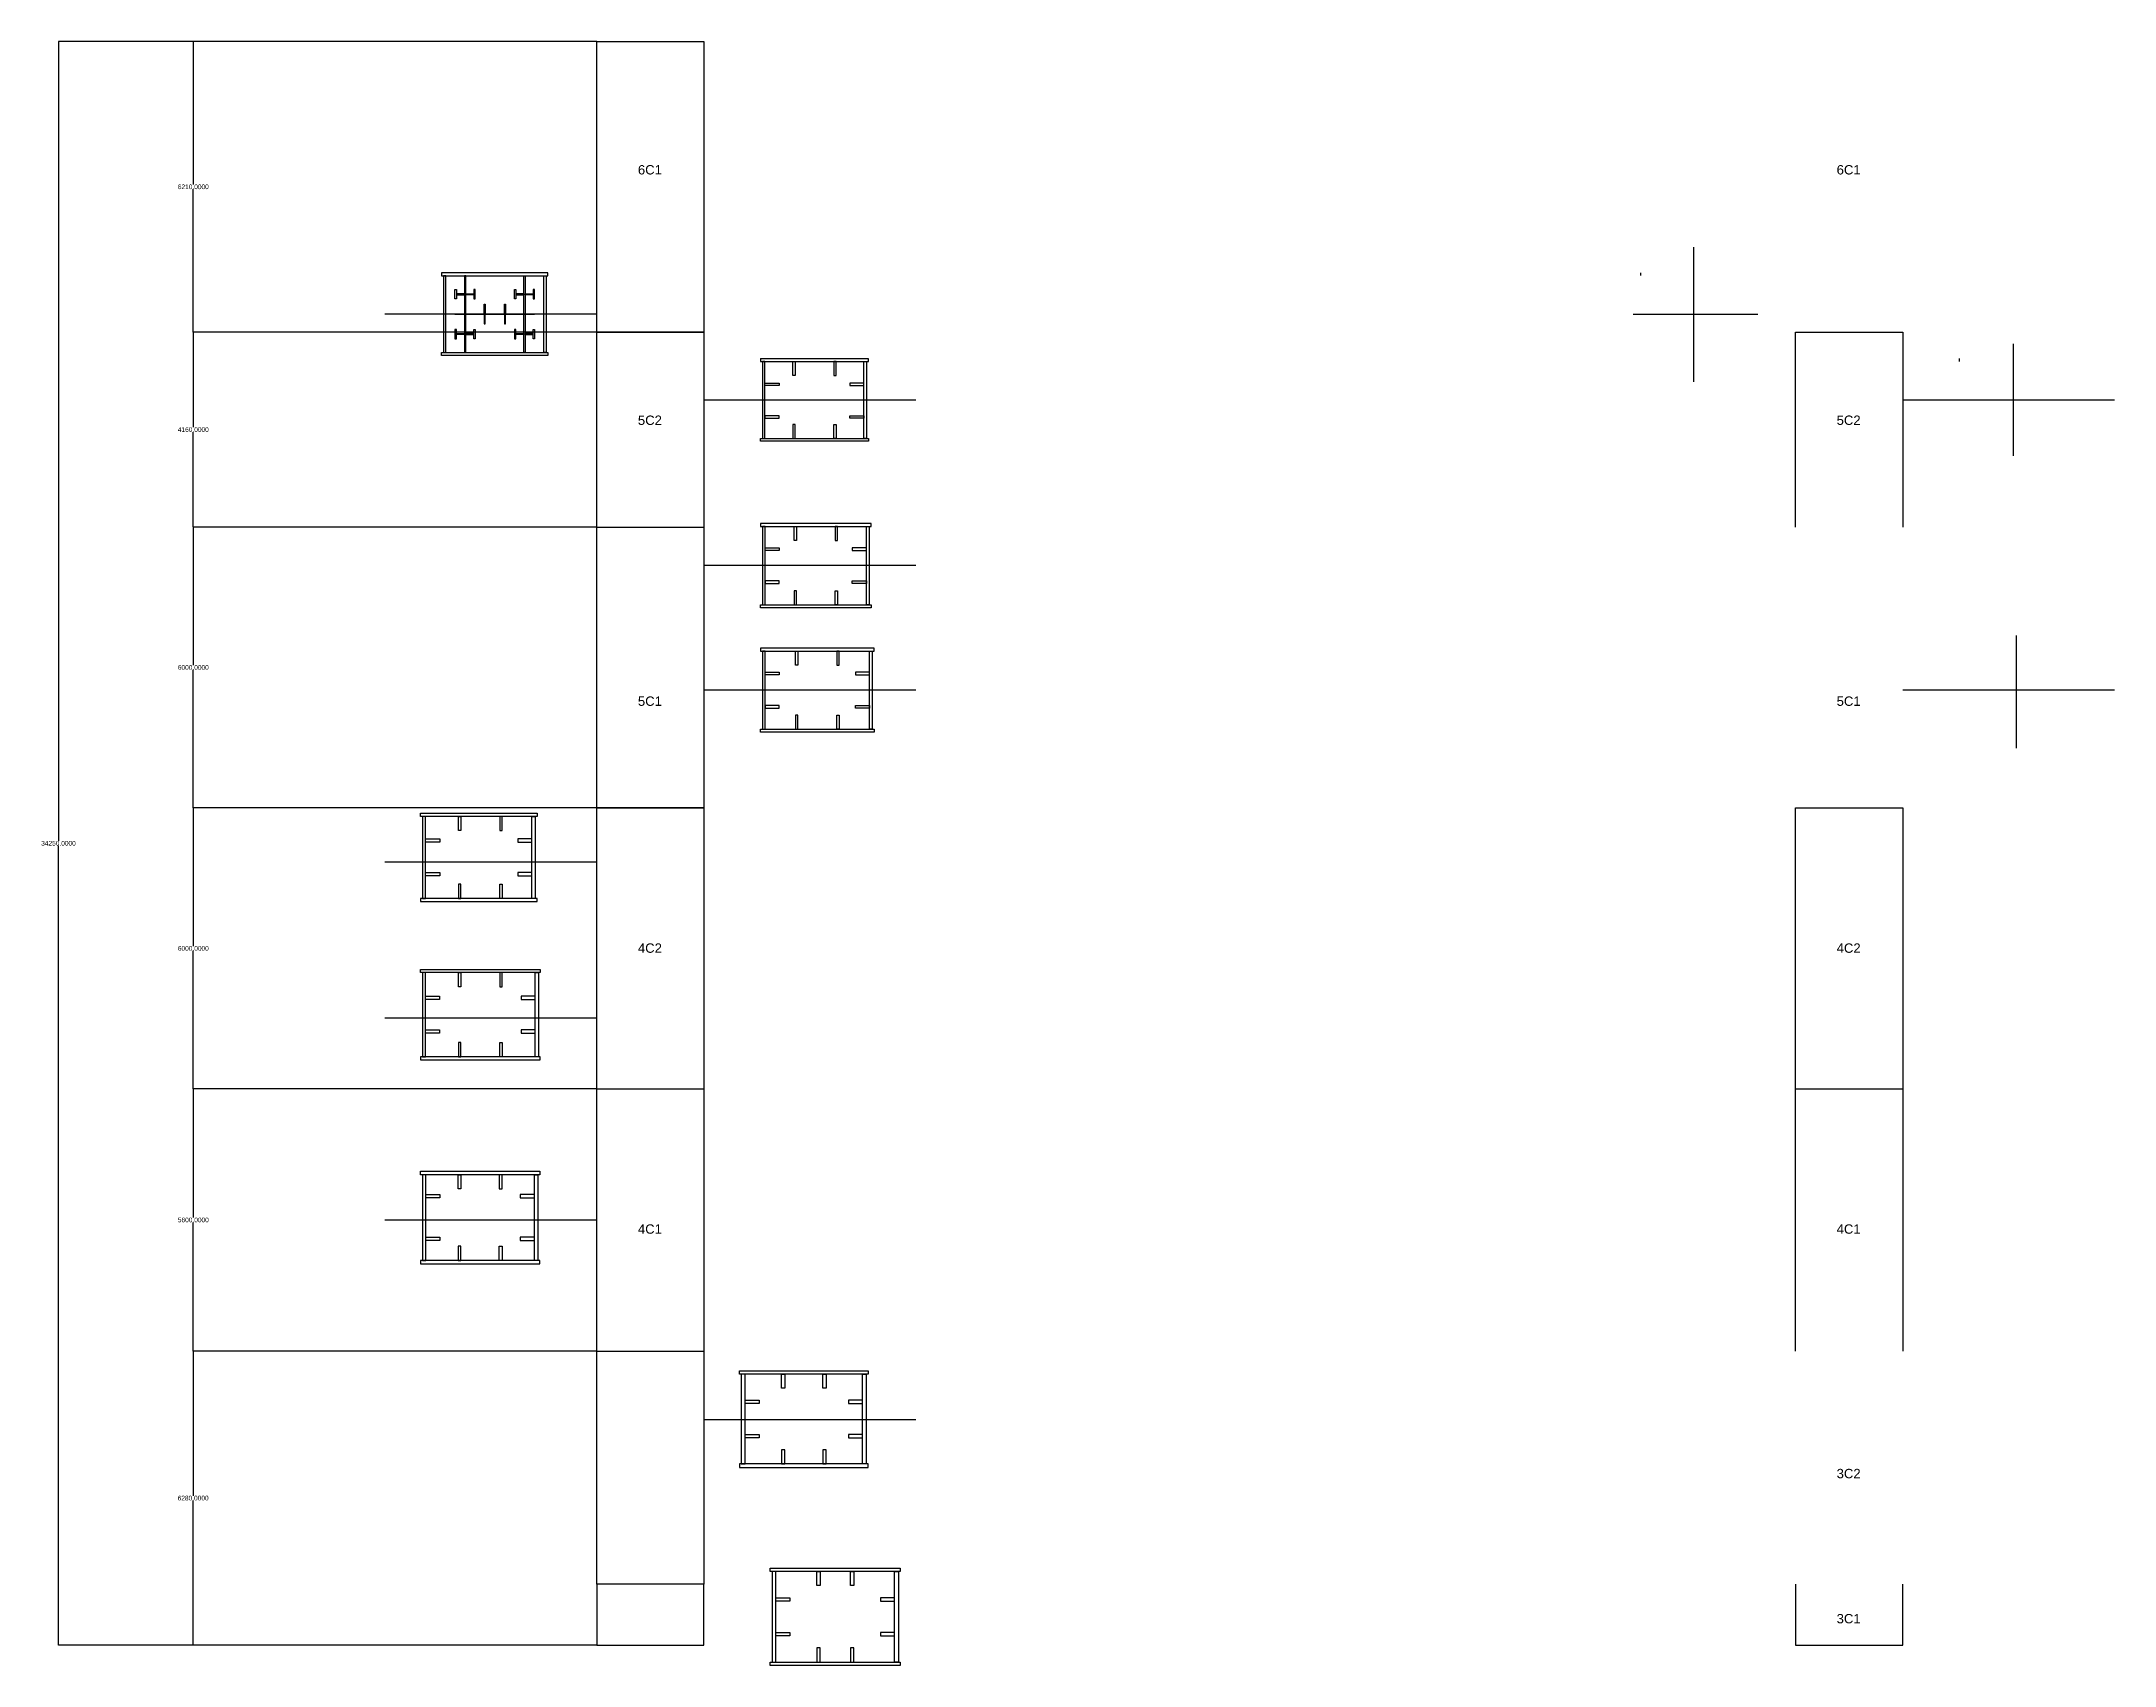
# Model space of a CAD drawing. Header units: millimetres. Extents: x -4906 to 39354, y -85964 to -51278.
import ezdxf

# ---------------------------------------------------------------- set-up
doc = ezdxf.new("R2010")
doc.units = ezdxf.units.MM
for name, color, linetype in [('sez02', 40, 'Continuous'), ('sez03', 200, 'Continuous'), ('sez04', 90, 'Continuous'), ('sez05', 130, 'Continuous')]:
    doc.layers.add(name, color=color, linetype=linetype)
doc.styles.get("Standard").update_dxf_attribs({"font": 'arial.ttf'})
doc.dimstyles.get("Standard").update_dxf_attribs({"dimtxt": 100, "dimasz": 0.18, "dimexe": 0.18, "dimexo": 0.0625, "dimgap": 0.09, "dimtad": 0, "dimtih": 1, "dimtoh": 1, "dimdec": 4, "dimzin": 0, "dimdsep": 46, "dimtxsty": 'Standard', "dimcen": 0.09, "dimadec": 0, "dimazin": 0, "dimtfac": 1, "dimtdec": 4, "dimtofl": 0, "dimtmove": 0, "dimatfit": 3, "dimfxl": 1, "dimtolj": 1, "dimtzin": 0, "dimarcsym": 0})

# ---------------------------------------------------------------- blocks, each defined once
blk = doc.blocks.new('*D82')
at = {"color": 0, "lineweight": -2, "transparency": 16777216}
for p, q in [((6951.391289045591, -51278.13160305357), (-4542.473966028163, -51278.13160305357)), ((-4542.293966028163, -51278.31160305357), (-4542.293966028159, -68351.95019786939)), ((-4542.293966028155, -85527.95160305357), (-4542.293966028159, -68454.31300823775)), ((6951.391289045572, -85528.13160305357), (-4542.473966028155, -85528.13160305357))]:
    blk.add_line(p, q, dxfattribs=at)
at = {"color": 0, "transparency": 16777216}
for points in [[(-4542.323966028162, -51278.31160305357), (-4542.263966028163, -51278.31160305357), (-4542.293966028163, -51278.13160305357)], [(-4542.323966028155, -85527.95160305357), (-4542.263966028156, -85527.95160305357), (-4542.293966028155, -85528.13160305357)]]:
    blk.add_solid(points, dxfattribs=at)
at = {"layer": 'Defpoints', "color": 0, "transparency": 16777216}
for p in [(6951.453789045591, -51278.13160305357), (-4542.293966028155, -85528.13160305357), (6951.453789045572, -85528.13160305357)]:
    blk.add_point(p, dxfattribs=at)
at = {"color": 0, "transparency": 16777216, "insert": (-4542.293966028178, -68403.13160305355), "char_height": 100, "attachment_point": 5}
blk.add_mtext('\\A1;34250.0000', dxfattribs=at)
blk = doc.blocks.new('*D81')
at = {"color": 0, "lineweight": -2, "transparency": 16777216}
for p, q in [((6951.391289045572, -79248.13160305357), (-1667.509324500177, -79248.13160305357)), ((-1667.329324500177, -79248.31160305356), (-1667.329324500176, -82336.9843042814)), ((-1667.329324500176, -85527.95160305357), (-1667.329324500176, -82439.27890182573)), ((6951.391289045572, -85528.13160305357), (-1667.509324500176, -85528.13160305357))]:
    blk.add_line(p, q, dxfattribs=at)
at = {"color": 0, "transparency": 16777216}
for points in [[(-1667.359324500177, -79248.31160305356), (-1667.299324500177, -79248.31160305356), (-1667.329324500177, -79248.13160305357)], [(-1667.359324500175, -85527.95160305357), (-1667.299324500176, -85527.95160305357), (-1667.329324500176, -85528.13160305357)]]:
    blk.add_solid(points, dxfattribs=at)
at = {"layer": 'Defpoints', "color": 0, "transparency": 16777216}
for p in [(-1667.329324500177, -79248.13160305357), (6951.453789045572, -79248.13160305357), (6951.453789045572, -85528.13160305357)]:
    blk.add_point(p, dxfattribs=at)
at = {"color": 0, "transparency": 16777216, "insert": (-1667.329324500199, -82388.13160305355), "char_height": 100, "attachment_point": 5}
blk.add_mtext('\\A1;6280.0000', dxfattribs=at)
blk = doc.blocks.new('*D80')
at = {"color": 0, "lineweight": -2, "transparency": 16777216}
for p, q in [((6951.391289045572, -73648.13160305357), (-1663.759324500179, -73648.13160305357)), ((-1663.579324500179, -73648.31160305356), (-1663.579324500178, -76396.9843042814)), ((-1663.579324500178, -79247.95160305357), (-1663.579324500178, -76499.27890182573)), ((6951.391289045572, -79248.13160305357), (-1663.759324500179, -79248.13160305357))]:
    blk.add_line(p, q, dxfattribs=at)
at = {"color": 0, "transparency": 16777216}
for points in [[(-1663.609324500179, -73648.31160305356), (-1663.549324500179, -73648.31160305356), (-1663.579324500179, -73648.13160305357)], [(-1663.609324500178, -79247.95160305357), (-1663.549324500178, -79247.95160305357), (-1663.579324500178, -79248.13160305357)]]:
    blk.add_solid(points, dxfattribs=at)
at = {"layer": 'Defpoints', "color": 0, "transparency": 16777216}
for p in [(-1663.579324500179, -73648.13160305357), (6951.453789045572, -73648.13160305357), (6951.453789045572, -79248.13160305357)]:
    blk.add_point(p, dxfattribs=at)
at = {"color": 0, "transparency": 16777216, "insert": (-1663.5793245002, -76448.13160305355), "char_height": 100, "attachment_point": 5}
blk.add_mtext('\\A1;5600.0000', dxfattribs=at)
blk = doc.blocks.new('*D79')
at = {"color": 0, "lineweight": -2, "transparency": 16777216}
for p, q in [((6951.391289045572, -67648.13160305357), (-1663.759324500184, -67648.13160305357)), ((-1663.579324500182, -67648.31160305356), (-1663.579324500182, -70596.9843042814)), ((-1663.579324500181, -73647.95160305357), (-1663.579324500182, -70699.27890182573)), ((6951.391289045572, -73648.13160305357), (-1663.759324500181, -73648.13160305357))]:
    blk.add_line(p, q, dxfattribs=at)
at = {"color": 0, "transparency": 16777216}
for points in [[(-1663.609324500182, -67648.31160305356), (-1663.549324500182, -67648.31160305356), (-1663.579324500182, -67648.13160305357)], [(-1663.609324500181, -73647.95160305357), (-1663.549324500181, -73647.95160305357), (-1663.579324500181, -73648.13160305357)]]:
    blk.add_solid(points, dxfattribs=at)
at = {"layer": 'Defpoints', "color": 0, "transparency": 16777216}
for p in [(-1663.579324500182, -67648.13160305357), (6951.453789045572, -67648.13160305357), (6951.453789045572, -73648.13160305357)]:
    blk.add_point(p, dxfattribs=at)
at = {"color": 0, "transparency": 16777216, "insert": (-1663.579324500201, -70648.13160305355), "char_height": 100, "attachment_point": 5}
blk.add_mtext('\\A1;6000.0000', dxfattribs=at)
blk = doc.blocks.new('*D78')
at = {"color": 0, "lineweight": -2, "transparency": 16777216}
for p, q in [((6951.391289045572, -61648.13160305357), (-1664.175991166853, -61648.13160305357)), ((-1663.995991166852, -61648.31160305357), (-1663.995991166852, -64596.9843042814)), ((-1663.995991166851, -67647.95160305357), (-1663.995991166852, -64699.27890182574)), ((6951.391289045572, -67648.13160305357), (-1664.175991166851, -67648.13160305357))]:
    blk.add_line(p, q, dxfattribs=at)
at = {"color": 0, "transparency": 16777216}
for points in [[(-1664.025991166852, -61648.31160305357), (-1663.965991166852, -61648.31160305357), (-1663.995991166852, -61648.13160305357)], [(-1664.025991166851, -67647.95160305357), (-1663.965991166851, -67647.95160305357), (-1663.995991166851, -67648.13160305357)]]:
    blk.add_solid(points, dxfattribs=at)
at = {"layer": 'Defpoints', "color": 0, "transparency": 16777216}
for p in [(-1663.995991166852, -61648.13160305357), (6951.453789045572, -61648.13160305357), (6951.453789045572, -67648.13160305357)]:
    blk.add_point(p, dxfattribs=at)
at = {"color": 0, "transparency": 16777216, "insert": (-1663.995991166869, -64648.13160305355), "char_height": 100, "attachment_point": 5}
blk.add_mtext('\\A1;6000.0000', dxfattribs=at)
blk = doc.blocks.new('*D77')
at = {"color": 0, "lineweight": -2, "transparency": 16777216}
for p, q in [((6951.391289045572, -57488.13160305357), (-1664.175991166855, -57488.13160305357)), ((-1663.995991166855, -57488.31160305357), (-1663.995991166855, -59516.9843042814)), ((-1663.995991166854, -61647.95160305357), (-1663.995991166855, -59619.27890182574)), ((6951.391289045572, -61648.13160305357), (-1664.175991166855, -61648.13160305357))]:
    blk.add_line(p, q, dxfattribs=at)
at = {"color": 0, "transparency": 16777216}
for points in [[(-1664.025991166855, -57488.31160305357), (-1663.965991166855, -57488.31160305357), (-1663.995991166855, -57488.13160305357)], [(-1664.025991166854, -61647.95160305357), (-1663.965991166854, -61647.95160305357), (-1663.995991166854, -61648.13160305357)]]:
    blk.add_solid(points, dxfattribs=at)
at = {"layer": 'Defpoints', "color": 0, "transparency": 16777216}
for p in [(-1663.995991166855, -57488.13160305357), (6951.453789045572, -57488.13160305357), (6951.453789045572, -61648.13160305357)]:
    blk.add_point(p, dxfattribs=at)
at = {"color": 0, "transparency": 16777216, "insert": (-1663.995991166871, -59568.13160305355), "char_height": 100, "attachment_point": 5}
blk.add_mtext('\\A1;4160.0000', dxfattribs=at)
blk = doc.blocks.new('*D76')
at = {"color": 0, "lineweight": -2, "transparency": 16777216}
for p, q in [((6951.391289045591, -51278.13160305357), (-1664.175991166858, -51278.13160305357)), ((-1663.995991166857, -51278.31160305357), (-1663.995991166857, -54331.9843042814)), ((-1663.995991166856, -57487.95160305357), (-1663.995991166857, -54434.27890182574)), ((6951.391289045572, -57488.13160305357), (-1664.175991166856, -57488.13160305357))]:
    blk.add_line(p, q, dxfattribs=at)
at = {"color": 0, "transparency": 16777216}
for points in [[(-1664.025991166857, -51278.31160305357), (-1663.965991166857, -51278.31160305357), (-1663.995991166857, -51278.13160305357)], [(-1664.025991166856, -57487.95160305357), (-1663.965991166856, -57487.95160305357), (-1663.995991166856, -57488.13160305357)]]:
    blk.add_solid(points, dxfattribs=at)
at = {"layer": 'Defpoints', "color": 0, "transparency": 16777216}
for p in [(-1663.995991166857, -51278.13160305357), (6951.453789045591, -51278.13160305357), (6951.453789045572, -57488.13160305357)]:
    blk.add_point(p, dxfattribs=at)
at = {"color": 0, "transparency": 16777216, "insert": (-1663.995991166872, -54383.13160305355), "char_height": 100, "attachment_point": 5}
blk.add_mtext('\\A1;6210.0000', dxfattribs=at)

msp = doc.modelspace()

# ---------------------------------------------------------------- linework, layer by layer
for points in [[(30364.95632505836, -55668.49806123326), (30364.95632505836, -58548.49806123326)], [(29080, -57102.54320587998), (31740, -57102.54320587998)], [(37190.53571320659, -57738.49806123326), (37190.53571320659, -60128.49806123326)], [(37251.53571320661, -63968.49806123326), (37251.53571320661, -66368.49806123326)]]:
    msp.add_lwpolyline(points)
at = {"layer": 'sez02'}
for points in [[(6951.453789045588, -57488.13160305354), (6951.453789045588, -51278.13160305354), (9237.726046684582, -51278.13160305353), (9237.726046684582, -57488.13160305354), (6951.453789045588, -57488.13160305354)], [(3636.934437634421, -56217.04320587998), (3636.934437634421, -56277.04320587998)], [(5906.934437634422, -56282.04320587998), (5906.934437634422, -56222.04320587998), (5906.934437634422, -56222.04320587998), (5906.934437634422, -56222.04320587998), (3636.934437634421, -56222.04320587998), (3636.934437634421, -56222.04320587998), (3636.934437634421, -56222.04320587998), (3636.934437634421, -56282.04320587998), (5906.934437634422, -56282.04320587998)], [(3676.934437634421, -56282.04320587998), (3676.934437634421, -57923.04320587998), (3726.934437634421, -57923.04320587998), (3726.934437634421, -56282.04320587998), (3676.934437634421, -56282.04320587998)], [(3952.934437634421, -56777.54320587998), (3922.934437634421, -56777.54320587998), (3922.934437634421, -56577.54320587998), (3952.934437634421, -56577.54320587998), (3952.934437634421, -56777.54320587998)], [(4137.934437634421, -56282.04320587998), (4122.934437634421, -56282.04320587998), (4122.934437634421, -57923.04320587998), (4152.934437634421, -57923.04320587998), (4152.934437634421, -56282.04320587998), (4137.934437634421, -56282.04320587998)], [(4322.934437634421, -56777.54320587998), (4352.934437634421, -56777.54320587998), (4352.934437634421, -56577.54320587998), (4322.934437634421, -56577.54320587998), (4322.934437634421, -56777.54320587998)], [(5220.934437634422, -56777.54320587998), (5190.934437634422, -56777.54320587998), (5190.934437634422, -56577.54320587998), (5220.934437634422, -56577.54320587998), (5220.934437634422, -56777.54320587998)], [(5405.934437634422, -56282.04320587998), (5420.934437634422, -56282.04320587998), (5420.934437634422, -57923.04320587998), (5390.934437634422, -57923.04320587998), (5390.934437634422, -56282.04320587998), (5405.934437634422, -56282.04320587998)], [(5590.934437634422, -56777.54320587998), (5620.934437634422, -56777.54320587998), (5620.934437634422, -56577.54320587998), (5590.934437634422, -56577.54320587998), (5590.934437634422, -56777.54320587998)], [(5866.934437634422, -56282.04320587998), (5866.934437634422, -57923.04320587998), (5816.934437634422, -57923.04320587998), (5816.934437634422, -56282.04320587998), (5866.934437634422, -56282.04320587998)], [(29229.95632505836, -56217.04320587998), (29229.95632505836, -56277.04320587998)], [(3922.934437634421, -57102.54320587998), (3922.934437634421, -57092.54320587998), (5620.934437634422, -57092.54320587999), (5620.934437634422, -57112.54320587999), (3922.93443763442, -57112.54320587999), (3922.93443763442, -57102.54320587998)], [(3952.934437634421, -56677.54320587998), (3952.934437634421, -56687.54320587998), (4122.934437634421, -56687.54320587998), (4122.934437634421, -56667.54320587998), (3952.934437634421, -56667.54320587998), (3952.934437634421, -56687.54320587998)], [(4322.934437634421, -56677.54320587998), (4322.934437634421, -56687.54320587998), (4152.934437634421, -56687.54320587998), (4152.934437634421, -56667.54320587998), (4322.934437634421, -56667.54320587998), (4322.934437634421, -56687.54320587998)], [(4554.934437634422, -57092.54320587998), (4544.934437634422, -57092.54320587998), (4544.934437634422, -56892.54320587998), (4564.934437634422, -56892.54320587998), (4564.934437634421, -57092.54320587998), (4544.934437634422, -57092.54320587998)], [(4988.934437634421, -57092.54320587998), (4978.934437634421, -57092.54320587998), (4978.934437634421, -56892.54320587998), (4998.934437634421, -56892.54320587998), (4998.93443763442, -57092.54320587998), (4978.934437634421, -57092.54320587998)], [(5220.934437634422, -56677.54320587998), (5220.934437634422, -56687.54320587998), (5390.934437634422, -56687.54320587998), (5390.934437634422, -56667.54320587998), (5220.934437634422, -56667.54320587998), (5220.934437634422, -56687.54320587998)], [(5590.934437634422, -56677.54320587998), (5590.934437634422, -56687.54320587998), (5420.934437634422, -56687.54320587998), (5420.934437634422, -56667.54320587998), (5590.934437634422, -56667.54320587998), (5590.934437634422, -56687.54320587998)], [(6951.453789045588, -57102.54320587998), (2428.146658536299, -57102.54320587998)], [(3952.934437634421, -57427.54320587998), (3922.934437634421, -57427.54320587998), (3922.934437634421, -57627.54320587998), (3952.934437634421, -57627.54320587998), (3952.934437634421, -57427.54320587998)], [(3952.934437634421, -57527.54320587998), (3952.934437634421, -57517.54320587998), (4122.934437634421, -57517.54320587998), (4122.934437634421, -57537.54320587998), (3952.934437634421, -57537.54320587998), (3952.934437634421, -57517.54320587998)], [(4322.934437634421, -57527.54320587998), (4322.934437634421, -57517.54320587998), (4152.934437634421, -57517.54320587998), (4152.934437634421, -57537.54320587998), (4322.934437634421, -57537.54320587998), (4322.934437634421, -57517.54320587998)], [(4322.934437634421, -57427.54320587998), (4352.934437634421, -57427.54320587998), (4352.934437634421, -57627.54320587998), (4322.934437634421, -57627.54320587998), (4322.934437634421, -57427.54320587998)], [(4554.934437634422, -57112.54320587998), (4544.934437634422, -57112.54320587998), (4544.934437634422, -57312.54320587998), (4564.934437634422, -57312.54320587998), (4564.934437634421, -57112.54320587998), (4544.934437634422, -57112.54320587998)], [(4988.934437634421, -57112.54320587998), (4978.934437634421, -57112.54320587998), (4978.934437634421, -57312.54320587998), (4998.934437634421, -57312.54320587998), (4998.93443763442, -57112.54320587998), (4978.934437634421, -57112.54320587998)], [(5220.934437634422, -57427.54320587998), (5190.934437634422, -57427.54320587998), (5190.934437634422, -57627.54320587998), (5220.934437634422, -57627.54320587998), (5220.934437634422, -57427.54320587998)], [(5220.934437634422, -57527.54320587998), (5220.934437634422, -57517.54320587998), (5390.934437634422, -57517.54320587998), (5390.934437634422, -57537.54320587998), (5220.934437634422, -57537.54320587998), (5220.934437634422, -57517.54320587998)], [(5590.934437634422, -57527.54320587998), (5590.934437634422, -57517.54320587998), (5420.934437634422, -57517.54320587998), (5420.934437634422, -57537.54320587998), (5590.934437634422, -57537.54320587998), (5590.934437634422, -57517.54320587998)], [(5590.934437634422, -57427.54320587998), (5620.934437634422, -57427.54320587998), (5620.934437634422, -57627.54320587998), (5590.934437634422, -57627.54320587998), (5590.934437634422, -57427.54320587998)], [(5906.934437634422, -57923.04320587998), (5906.934437634422, -57983.04320587998), (5906.934437634422, -57983.04320587998), (5906.934437634422, -57983.04320587998), (3636.934437634421, -57983.04320587998), (3636.934437634421, -57983.04320587998), (3636.934437634421, -57983.04320587998), (3636.934437634421, -57923.04320587998), (5906.934437634422, -57923.04320587998)]]:
    msp.add_lwpolyline(points, dxfattribs=at)
at = {"layer": 'sez03'}
for points in [[(6951.453789045588, -61648.13160305354), (6951.453789045588, -57488.13160305354), (9237.726046684562, -57488.13160305354), (9237.726046684547, -61648.13160305355)], [(32544.47567646952, -61648.13160305354), (32544.47567646952, -57488.13160305354), (34830.7479341085, -57488.13160305354), (34830.74793410848, -61648.13160305355)], [(10446.51382578265, -58050.74301431072), (10446.51382578265, -58110.74301431072)], [(12748.51382578265, -58115.74301431072), (12748.51382578265, -58055.74301431072), (12748.51382578265, -58055.74301431072), (12748.51382578265, -58055.74301431072), (10446.51382578265, -58055.74301431072), (10446.51382578265, -58055.74301431072), (10446.51382578265, -58055.74301431072), (10446.51382578265, -58115.74301431072), (12748.51382578265, -58115.74301431072)], [(10486.51382578265, -58115.74301431072), (10486.51382578265, -59756.74301431072), (10541.51382578265, -59756.74301431072), (10541.51382578265, -58115.74301431072), (10486.51382578265, -58115.74301431072)], [(11132.51382578265, -58415.74301431072), (11132.51382578265, -58115.74301431072), (11182.51382578265, -58115.74301431072), (11182.51382578265, -58415.74301431073), (11132.51382578265, -58415.74301431073)], [(12062.51382578265, -58415.74301431072), (12062.51382578265, -58115.74301431072), (12012.51382578265, -58115.74301431072), (12012.51382578265, -58415.74301431073), (12062.51382578265, -58415.74301431073)], [(12708.51382578265, -58115.74301431072), (12708.51382578265, -59756.74301431072), (12653.51382578265, -59756.74301431072), (12653.51382578265, -58115.74301431072), (12708.51382578265, -58115.74301431072)], [(36039.53571320659, -58050.74301431072), (36039.53571320659, -58110.74301431072)], [(10841.51382578266, -58624.74301431072), (10541.51382578266, -58624.74301431072), (10541.51382578266, -58574.74301431072), (10841.51382578267, -58574.74301431072), (10841.51382578266, -58624.74301431072)], [(12353.51382578265, -58624.74301431072), (12653.51382578265, -58624.74301431072), (12653.51382578265, -58574.74301431072), (12353.51382578264, -58574.74301431072), (12353.51382578265, -58624.74301431072)], [(13761.03317719382, -58936.24301431072), (9237.726046684533, -58936.24301431072)], [(10841.51382578265, -59276.74301431072), (10541.51382578265, -59276.74301431072), (10541.51382578265, -59326.74301431072), (10841.51382578267, -59326.74301431072), (10841.51382578265, -59276.74301431072)], [(12353.51382578266, -59276.74301431072), (12653.51382578266, -59276.74301431072), (12653.51382578266, -59326.74301431072), (12353.51382578264, -59326.74301431072), (12353.51382578266, -59276.74301431072)], [(39354.05506461776, -58936.24301431072), (34830.74793410847, -58936.24301431072)], [(11132.51382578265, -59456.74301431072), (11132.51382578265, -59756.74301431072), (11182.51382578265, -59756.74301431072), (11182.51382578265, -59456.7430143107), (11132.51382578265, -59456.7430143107)], [(12062.51382578265, -59456.74301431072), (12062.51382578265, -59756.74301431072), (12012.51382578265, -59756.74301431072), (12012.51382578265, -59456.7430143107), (12062.51382578265, -59456.7430143107)], [(12748.51382578265, -59756.74301431072), (12748.51382578265, -59816.74301431072), (12748.51382578265, -59816.74301431072), (12748.51382578265, -59816.74301431072), (10446.51382578265, -59816.74301431072), (10446.51382578265, -59816.74301431072), (10446.51382578265, -59816.74301431072), (10446.51382578265, -59756.74301431072), (12748.51382578265, -59756.74301431072)], [(6951.453789045569, -67648.13160305354), (6951.453789045569, -61648.13160305354), (9237.726046684551, -61648.13160305355), (9237.726046684551, -67648.13160305354), (6951.453789045569, -67648.13160305354)], [(12805.51382578267, -61638.68508603744), (12805.51382578267, -61573.68508603744), (12805.51382578267, -61573.68508603744), (12805.51382578267, -61573.68508603744), (10446.51382578267, -61573.68508603744), (10446.51382578267, -61573.68508603744), (10446.51382578267, -61573.68508603744), (10446.51382578267, -61638.68508603744), (12805.51382578267, -61638.68508603744)], [(10486.51382578267, -61638.68508603744), (10486.51382578267, -61638.68508603744), (10486.51382578267, -63308.68508603744), (10546.51382578267, -63308.68508603744), (10546.51382578267, -61638.68508603744), (10486.51382578267, -61638.68508603744)], [(11161.01382578267, -61938.68508603744), (11161.01382578267, -61638.68508603744), (11211.01382578267, -61638.68508603744), (11211.01382578267, -61938.68508603745), (11161.01382578267, -61938.68508603745)], [(12091.01382578267, -61938.68508603744), (12091.01382578267, -61638.68508603744), (12041.01382578267, -61638.68508603744), (12041.01382578267, -61938.68508603745), (12091.01382578267, -61938.68508603745)], [(12765.51382578267, -61638.68508603744), (12765.51382578267, -61638.68508603744), (12765.51382578267, -63308.68508603744), (12705.51382578267, -63308.68508603744), (12705.51382578267, -61638.68508603744), (12765.51382578267, -61638.68508603744)], [(10846.51382578267, -62150.43508603744), (10546.51382578267, -62150.43508603744), (10546.51382578267, -62090.43508603744), (10846.51382578269, -62090.43508603744), (10846.51382578267, -62150.43508603744)], [(12405.51382578267, -62150.43508603744), (12705.51382578267, -62150.43508603744), (12705.51382578267, -62090.43508603744), (12405.51382578266, -62090.43508603744), (12405.51382578267, -62150.43508603744)], [(13761.03317719382, -62473.68508603744), (9237.726046684533, -62473.68508603744)], [(10846.51382578267, -62796.93508603744), (10546.51382578267, -62796.93508603744), (10546.51382578267, -62856.93508603744), (10846.51382578269, -62856.93508603744), (10846.51382578267, -62796.93508603744)], [(12405.51382578267, -62796.93508603744), (12705.51382578267, -62796.93508603744), (12705.51382578267, -62856.93508603744), (12405.51382578266, -62856.93508603744), (12405.51382578267, -62796.93508603744)], [(11161.01382578267, -63008.68508603744), (11161.01382578267, -63308.68508603744), (11211.01382578267, -63308.68508603744), (11211.01382578267, -63008.68508603743), (11161.01382578267, -63008.68508603743)], [(12091.01382578267, -63008.68508603744), (12091.01382578267, -63308.68508603744), (12041.01382578267, -63308.68508603744), (12041.01382578267, -63008.68508603743), (12091.01382578267, -63008.68508603743)], [(12805.51382578267, -63308.68508603744), (12805.51382578267, -63373.68508603744), (12805.51382578267, -63373.68508603744), (12805.51382578267, -63373.68508603744), (10446.51382578267, -63373.68508603744), (10446.51382578267, -63373.68508603744), (10446.51382578267, -63373.68508603744), (10446.51382578267, -63308.68508603744), (12805.51382578267, -63308.68508603744)], [(12870.51382578267, -64297.86751871515), (12870.51382578267, -64232.86751871515), (12870.51382578267, -64232.86751871515), (12870.51382578267, -64232.86751871515), (10446.51382578267, -64232.86751871515), (10446.51382578267, -64232.86751871515), (10446.51382578267, -64232.86751871515), (10446.51382578267, -64297.86751871515), (12870.51382578267, -64297.86751871515)], [(10486.51382578267, -64297.86751871515), (10486.51382578267, -64297.86751871515), (10486.51382578267, -65967.86751871515), (10546.51382578267, -65967.86751871515), (10546.51382578267, -64297.86751871515), (10486.51382578267, -64297.86751871515)], [(11193.51382578267, -64597.86751871515), (11193.51382578267, -64297.86751871515), (11243.51382578267, -64297.86751871515), (11243.51382578267, -64597.86751871517), (11193.51382578267, -64597.86751871517)], [(12123.51382578267, -64597.86751871515), (12123.51382578267, -64297.86751871515), (12073.51382578267, -64297.86751871515), (12073.51382578267, -64597.86751871517), (12123.51382578267, -64597.86751871517)], [(12830.51382578267, -64297.86751871515), (12830.51382578267, -64297.86751871515), (12830.51382578267, -65967.86751871515), (12770.51382578267, -65967.86751871515), (12770.51382578267, -64297.86751871515), (12830.51382578267, -64297.86751871515)], [(10846.51382578267, -64806.86751871515), (10546.51382578267, -64806.86751871515), (10546.51382578267, -64746.86751871515), (10846.51382578269, -64746.86751871515), (10846.51382578267, -64806.86751871515)], [(12470.51382578267, -64806.86751871515), (12770.51382578267, -64806.86751871515), (12770.51382578267, -64746.86751871515), (12470.51382578266, -64746.86751871515), (12470.51382578267, -64806.86751871515)], [(13761.03317719384, -65132.86751871515), (9237.726046684551, -65132.86751871515)], [(10846.51382578267, -65458.86751871515), (10546.51382578267, -65458.86751871515), (10546.51382578267, -65518.86751871515), (10846.51382578269, -65518.86751871515), (10846.51382578267, -65458.86751871515)], [(12470.51382578267, -65458.86751871515), (12770.51382578267, -65458.86751871515), (12770.51382578267, -65518.86751871515), (12470.51382578266, -65518.86751871515), (12470.51382578267, -65458.86751871515)], [(39354.05506461777, -65132.86751871515), (34830.74793410848, -65132.86751871515)], [(11193.51382578267, -65667.86751871515), (11193.51382578267, -65967.86751871515), (11243.51382578267, -65967.86751871515), (11243.51382578267, -65667.86751871514), (11193.51382578267, -65667.86751871514)], [(12123.51382578267, -65667.86751871515), (12123.51382578267, -65967.86751871515), (12073.51382578267, -65967.86751871515), (12073.51382578267, -65667.86751871514), (12123.51382578267, -65667.86751871514)], [(12870.51382578267, -65967.86751871515), (12870.51382578267, -66032.86751871515), (12870.51382578267, -66032.86751871515), (12870.51382578267, -66032.86751871515), (10446.51382578267, -66032.86751871515), (10446.51382578267, -66032.86751871515), (10446.51382578267, -66032.86751871515), (10446.51382578267, -65967.86751871515), (12870.51382578267, -65967.86751871515)]]:
    msp.add_lwpolyline(points, dxfattribs=at)
at = {"layer": 'sez04'}
for points in [[(6951.453789045569, -73648.13160305354), (6951.453789045569, -67648.13160305354), (9237.72604668455, -67648.13160305354), (9237.726046684551, -73648.13160305354)], [(32544.4756764695, -73648.13160305354), (32544.4756764695, -67648.13160305354), (34830.74793410848, -67648.13160305354), (34830.74793410848, -73648.13160305354)], [(3185.666009947445, -67829.60922113294), (3185.666009947445, -67759.60922113294), (3185.666009947445, -67759.60922113294), (3185.666009947445, -67759.60922113294), (5676.666009947445, -67759.60922113294), (5676.666009947445, -67759.60922113294), (5676.666009947445, -67759.60922113294), (5676.666009947445, -67829.60922113294), (3185.666009947445, -67829.60922113294)], [(3225.666009947445, -67829.60922113294), (3225.666009947445, -67829.60922113294), (3225.666009947445, -69579.60922113294), (3295.666009947445, -69579.60922113294), (3295.666009947445, -67829.60922113294), (3225.666009947445, -67829.60922113294)], [(3999.166009947445, -68129.60922113294), (3999.166009947445, -67829.60922113294), (4049.166009947445, -67829.60922113294), (4049.166009947445, -68129.60922113295), (3999.166009947445, -68129.60922113295)], [(4929.166009947445, -68129.60922113294), (4929.166009947445, -67829.60922113294), (4879.166009947445, -67829.60922113294), (4879.166009947445, -68129.60922113295), (4929.166009947445, -68129.60922113295)], [(5636.666009947445, -67829.60922113294), (5636.666009947445, -67829.60922113294), (5636.666009947445, -69579.60922113294), (5566.666009947445, -69579.60922113294), (5566.666009947445, -67829.60922113294), (5636.666009947445, -67829.60922113294)], [(3595.698744890919, -68380.60922113294), (3295.698744890919, -68380.60922113294), (3295.698744890919, -68310.60922113294), (3595.698744890934, -68310.60922113294), (3595.698744890934, -68380.60922113294)], [(5266.63327500397, -68380.60922113294), (5566.63327500397, -68380.60922113294), (5566.63327500397, -68310.60922113294), (5266.633275003956, -68310.60922113294), (5266.633275003956, -68380.60922113294)], [(2428.14665853628, -68796.10922113294), (6951.453789045569, -68796.10922113294)], [(3595.698744890919, -69098.60922113294), (3295.698744890919, -69098.60922113294), (3295.698744890919, -69028.60922113294), (3595.698744890934, -69028.60922113294), (3595.698744890934, -69098.60922113294)], [(5266.63327500397, -69098.60922113294), (5566.63327500397, -69098.60922113294), (5566.63327500397, -69028.60922113294), (5266.633275003956, -69028.60922113294), (5266.633275003956, -69098.60922113294)], [(3999.166009947445, -69279.60922113294), (3999.166009947445, -69579.60922113294), (4049.166009947445, -69579.60922113294), (4049.166009947445, -69279.60922113292), (3999.166009947445, -69279.60922113292)], [(4929.166009947445, -69279.60922113294), (4929.166009947445, -69579.60922113294), (4879.166009947445, -69579.60922113294), (4879.166009947445, -69279.60922113292), (4929.166009947445, -69279.60922113292)], [(3185.666009947445, -69579.60922113294), (3185.666009947445, -69649.60922113294), (3185.666009947445, -69649.60922113294), (3185.666009947445, -69649.60922113294), (5676.666009947445, -69649.60922113294), (5676.666009947445, -69649.60922113294), (5676.666009947445, -69649.60922113294), (5676.666009947445, -69579.60922113294), (3185.666009947445, -69579.60922113294)], [(3185.666009947445, -71165.83048070918), (3185.666009947445, -71095.83048070918), (3225.666009947445, -71095.83048070918), (3295.666009947445, -71095.83048070918), (5632.666009947445, -71095.83048070918), (5702.666009947445, -71095.83048070918), (5742.666009947445, -71095.83048070918), (5742.666009947445, -71165.83048070918), (3185.666009947445, -71165.83048070918)], [(3225.666009947445, -71165.83048070918), (3225.666009947445, -71165.83048070918), (3225.666009947445, -72960.83048070918), (3295.666009947445, -72960.83048070918), (3295.666009947445, -71165.83048070918), (3225.666009947445, -71165.83048070918)], [(3999.166009947445, -71465.83048070918), (3999.166009947445, -71165.83048070918), (4049.166009947445, -71165.83048070918), (4049.166009947445, -71465.83048070919), (3999.166009947445, -71465.83048070919)], [(4929.166009947445, -71465.83048070918), (4929.166009947445, -71165.83048070918), (4879.166009947445, -71165.83048070918), (4879.166009947445, -71465.83048070919), (4929.166009947445, -71465.83048070919)], [(5702.666009947445, -71165.83048070918), (5702.666009947445, -71165.83048070918), (5702.666009947445, -72960.83048070918), (5632.666009947445, -72960.83048070918), (5632.666009947445, -71165.83048070918), (5702.666009947445, -71165.83048070918)], [(3595.666009947445, -71736.83048070918), (3295.666009947445, -71736.83048070918), (3295.666009947445, -71666.83048070918), (3595.666009947459, -71666.83048070918), (3595.666009947459, -71736.83048070918)], [(5332.666009947445, -71736.83048070918), (5632.666009947445, -71736.83048070918), (5632.666009947445, -71666.83048070918), (5332.66600994743, -71666.83048070918), (5332.66600994743, -71736.83048070918)], [(2428.14665853628, -72132.33048070918), (6951.453789045569, -72132.33048070918)], [(3595.666009947445, -72459.83048070918), (3295.666009947445, -72459.83048070918), (3295.666009947445, -72389.83048070918), (3595.666009947459, -72389.83048070918), (3595.666009947459, -72459.83048070918)], [(5332.666009947445, -72459.83048070918), (5632.666009947445, -72459.83048070918), (5632.666009947445, -72389.83048070918), (5332.66600994743, -72389.83048070918), (5332.66600994743, -72459.83048070918)], [(3185.666009947445, -72960.83048070918), (3185.666009947445, -73030.83048070918), (3225.666009947445, -73030.83048070918), (3295.666009947445, -73030.83048070918), (5632.666009947445, -73030.83048070918), (5702.666009947445, -73030.83048070918), (5742.666009947445, -73030.83048070918), (5742.666009947445, -72960.83048070918), (3185.666009947445, -72960.83048070918)], [(3999.166009947445, -72660.83048070918), (3999.166009947445, -72960.83048070918), (4049.166009947445, -72960.83048070918), (4049.166009947445, -72660.83048070916), (3999.166009947445, -72660.83048070916)], [(4929.166009947445, -72660.83048070918), (4929.166009947445, -72960.83048070918), (4879.166009947445, -72960.83048070918), (4879.166009947445, -72660.83048070916), (4929.166009947445, -72660.83048070916)], [(6951.453789045569, -79248.13160305354), (6951.453789045569, -73648.13160305354), (9237.726046684551, -73648.13160305354), (9237.726046684551, -79248.13160305354)], [(32544.4756764695, -79248.13160305354), (32544.4756764695, -73648.13160305354), (34830.74793410848, -73648.13160305354), (34830.74793410848, -79248.13160305354)], [(3185.666009947443, -75406.63160305354), (5732.666009947445, -75406.63160305354), (5732.666009947445, -75481.63160305354), (3185.666009947445, -75481.63160305354), (3185.666009947445, -75406.63160305354)], [(3225.666009947445, -75481.63160305354), (3225.666009947445, -75481.63160305354), (3225.666009947445, -77310.63160305354), (3300.666009947445, -77310.63160305354), (3300.666009947445, -75481.63160305354), (3225.666009947445, -75481.63160305354)], [(3989.166009947444, -75781.63160305354), (3989.166009947444, -75481.63160305354), (4049.166009947444, -75481.63160305354), (4049.166009947444, -75781.63160305355), (3989.166009947444, -75781.63160305355)], [(4929.166009947446, -75781.63160305354), (4929.166009947446, -75481.63160305354), (4869.166009947446, -75481.63160305354), (4869.166009947446, -75781.63160305355), (4929.166009947446, -75781.63160305355)], [(5692.666009947443, -75481.63160305354), (5692.666009947443, -75481.63160305354), (5692.666009947443, -77310.63160305354), (5617.666009947443, -77310.63160305354), (5617.666009947443, -75481.63160305354), (5692.666009947443, -75481.63160305354)], [(3600.666009947445, -75976.63160305354), (3300.666009947445, -75976.63160305354), (3300.666009947445, -75906.63160305354), (3600.666009947459, -75906.63160305354), (3600.666009947459, -75976.63160305354)], [(5317.666009947443, -75976.63160305354), (5617.666009947443, -75976.63160305354), (5617.666009947443, -75906.63160305354), (5317.666009947428, -75906.63160305354), (5317.666009947428, -75976.63160305354)], [(2428.14665853628, -76448.13160305354), (6951.453789045569, -76448.13160305354)], [(3600.666009947445, -76885.63160305354), (3300.666009947445, -76885.63160305354), (3300.666009947445, -76815.63160305354), (3600.666009947459, -76815.63160305354), (3600.666009947459, -76885.63160305354)], [(3989.166009947444, -77010.63160305354), (3989.166009947444, -77310.63160305354), (4049.166009947444, -77310.63160305354), (4049.166009947444, -77010.63160305352), (3989.166009947444, -77010.63160305352)], [(4929.166009947446, -77010.63160305354), (4929.166009947446, -77310.63160305354), (4869.166009947446, -77310.63160305354), (4869.166009947446, -77010.63160305352), (4929.166009947446, -77010.63160305352)], [(5317.666009947443, -76885.63160305354), (5617.666009947443, -76885.63160305354), (5617.666009947443, -76815.63160305354), (5317.666009947428, -76815.63160305354), (5317.666009947428, -76885.63160305354)], [(3185.666009947443, -77385.63160305354), (5732.666009947445, -77385.63160305354), (5732.666009947445, -77310.63160305354), (3185.666009947445, -77310.63160305354), (3185.666009947445, -77385.63160305354)]]:
    msp.add_lwpolyline(points, dxfattribs=at)
at = {"layer": 'sez05'}
for points in [[(6951.453789045569, -84228.13160305354), (6951.453789045569, -79248.13160305354), (9237.726046684547, -79248.13160305354), (9237.726046684546, -84228.13160305354), (6951.453789045569, -84228.13160305354)], [(9995.245398095714, -79667.18124472006), (12743.24539809572, -79667.18124472006), (12743.24539809572, -79742.18124472006), (9995.245398095716, -79742.18124472006), (9995.245398095716, -79667.18124472006)], [(10035.24539809572, -79742.18124472006), (10035.24539809572, -79742.18124472006), (10035.24539809572, -81656.18124472006), (10115.24539809572, -81656.18124472006), (10115.24539809572, -79742.18124472006), (10035.24539809572, -79742.18124472006)], [(10894.24539809572, -80042.18124472006), (10894.24539809572, -79742.18124472006), (10964.24539809572, -79742.18124472006), (10964.24539809572, -80042.18124472008), (10894.24539809572, -80042.18124472008)], [(11774.24539809572, -80042.18124472006), (11774.24539809572, -79742.18124472006), (11844.24539809572, -79742.18124472006), (11844.24539809572, -80042.18124472008), (11774.24539809572, -80042.18124472008)], [(12703.24539809572, -79742.18124472006), (12703.24539809572, -79742.18124472006), (12703.24539809572, -81656.18124472006), (12623.24539809572, -81656.18124472006), (12623.24539809572, -79742.18124472006), (12703.24539809572, -79742.18124472006)], [(10415.24539809572, -80365.18124472006), (10115.24539809572, -80365.18124472006), (10115.24539809572, -80295.18124472006), (10415.24539809573, -80295.18124472006), (10415.24539809573, -80365.18124472006)], [(12323.24539809572, -80365.18124472006), (12623.24539809572, -80365.18124472006), (12623.24539809572, -80295.18124472006), (12323.2453980957, -80295.18124472006), (12323.2453980957, -80365.18124472006)], [(9237.726046684551, -80708.68124472006), (13761.03317719384, -80708.68124472006)], [(10415.24539809572, -81103.18124472006), (10115.24539809572, -81103.18124472006), (10115.24539809572, -81033.18124472006), (10415.24539809573, -81033.18124472006), (10415.24539809573, -81103.18124472006)], [(10894.24539809572, -81356.18124472006), (10894.24539809572, -81656.18124472006), (10964.24539809572, -81656.18124472006), (10964.24539809572, -81356.18124472005), (10894.24539809572, -81356.18124472005)], [(11774.24539809572, -81356.18124472006), (11774.24539809572, -81656.18124472006), (11844.24539809572, -81656.18124472006), (11844.24539809572, -81356.18124472005), (11774.24539809572, -81356.18124472005)], [(12323.24539809572, -81103.18124472006), (12623.24539809572, -81103.18124472006), (12623.24539809572, -81033.18124472006), (12323.2453980957, -81033.18124472006), (12323.2453980957, -81103.18124472006)], [(9995.245398095714, -81731.18124472006), (12743.24539809572, -81731.18124472006), (12743.24539809572, -81656.18124472006), (9995.245398095716, -81656.18124472006), (9995.245398095716, -81731.18124472006)], [(10652.9703041435, -83881.27880925647), (13428.9703041435, -83881.27880925647), (13428.9703041435, -83956.27880925647), (10652.9703041435, -83956.27880925647), (10652.9703041435, -83881.27880925647)], [(10692.9703041435, -83956.27880925647), (10692.9703041435, -83956.27880925647), (10692.9703041435, -85889.27880925647), (10772.9703041435, -85889.27880925647), (10772.9703041435, -83956.27880925647), (10692.9703041435, -83956.27880925647)], [(11645.9703041435, -84256.27880925647), (11645.9703041435, -83956.27880925647), (11715.9703041435, -83956.27880925647), (11715.9703041435, -84256.27880925649), (11645.9703041435, -84256.27880925649)], [(12365.9703041435, -84256.27880925647), (12365.9703041435, -83956.27880925647), (12435.9703041435, -83956.27880925647), (12435.9703041435, -84256.27880925649), (12365.9703041435, -84256.27880925649)], [(13388.9703041435, -83956.27880925647), (13388.9703041435, -83956.27880925647), (13388.9703041435, -85889.27880925647), (13308.9703041435, -85889.27880925647), (13308.9703041435, -83956.27880925647), (13388.9703041435, -83956.27880925647)], [(6951.453789045569, -84228.13160305354), (6951.453789045569, -85528.13160305354), (9237.726046684546, -85528.13160305354), (9237.726046684546, -84228.13160305354)], [(11072.9703041435, -84587.77880925647), (10772.9703041435, -84587.77880925647), (10772.9703041435, -84517.77880925647), (11072.97030414352, -84517.77880925647), (11072.97030414352, -84587.77880925647)], [(13008.9703041435, -84587.77880925647), (13308.9703041435, -84587.77880925647), (13308.9703041435, -84517.77880925647), (13008.97030414348, -84517.77880925647), (13008.97030414348, -84587.77880925647)], [(32544.4756764695, -84228.13160305354), (32544.4756764695, -85528.13160305354), (34830.74793410848, -85528.13160305354), (34830.74793410848, -84228.13160305354)], [(11072.9703041435, -85327.77880925647), (10772.9703041435, -85327.77880925647), (10772.9703041435, -85257.77880925647), (11072.97030414352, -85257.77880925647), (11072.97030414352, -85327.77880925647)], [(13008.9703041435, -85327.77880925647), (13308.9703041435, -85327.77880925647), (13308.9703041435, -85257.77880925647), (13008.97030414348, -85257.77880925647), (13008.97030414348, -85327.77880925647)], [(11645.9703041435, -85589.27880925647), (11645.9703041435, -85889.27880925647), (11715.9703041435, -85889.27880925647), (11715.9703041435, -85589.27880925646), (11645.9703041435, -85589.27880925646)], [(12365.9703041435, -85589.27880925647), (12365.9703041435, -85889.27880925647), (12435.9703041435, -85889.27880925647), (12435.9703041435, -85589.27880925646), (12365.9703041435, -85589.27880925646)], [(10652.9703041435, -85889.27880925647), (13428.9703041435, -85889.27880925647), (13428.9703041435, -85964.27880925647), (10652.9703041435, -85964.27880925647), (10652.9703041435, -85889.27880925647)]]:
    msp.add_lwpolyline(points, dxfattribs=at)

# ---------------------------------------------------------------- texts
at = {"char_height": 200, "attachment_point": 1}
for s, insert in [('6C1', (7827.966453496734, -53919.18474195863)), ('6C1', (33420.98834092067, -53919.18474195863)), ('5C2', (7827.966453496734, -59267.65421813648)), ('5C2', (33420.98834092067, -59267.65421813648)), ('5C1', (7827.966453496716, -65267.65421813648)), ('5C1', (33420.98834092065, -65267.65421813648)), ('4C2', (7827.966453496734, -70541.805201298)), ('4C2', (33420.98834092067, -70541.805201298)), ('4C1', (7827.966453496716, -76541.805201298)), ('4C1', (33420.98834092065, -76541.805201298)), ('3C2', (33420.98834092065, -81764.00839259734)), ('3C1', (33420.98834092065, -84863.08723870062))]:
    msp.add_mtext_dynamic_manual_height_columns(s, width=893.7268592230644, gutter_width=0, heights=[967.737129070458], dxfattribs=dict(at, insert=insert))

# ---------------------------------------------------------------- dimensions: what is measured, and where the dimension line sits
for base, p1, p2, picture, middle in [((-4542.293966028155, -85528.13160305357), (6951.453789045588, -51278.13160305354), (6951.453789045569, -85528.13160305354), '*D82', (-4542.293966028178, -68403.13160305355)), ((-1663.995991166857, -51278.13160305357), (6951.453789045569, -57488.13160305354), (6951.453789045588, -51278.13160305354), '*D76', (-1663.995991166872, -54383.13160305355)), ((-1663.995991166855, -57488.13160305357), (6951.453789045569, -61648.13160305354), (6951.453789045569, -57488.13160305354), '*D77', (-1663.995991166871, -59568.13160305355)), ((-1663.995991166852, -61648.13160305357), (6951.453789045569, -67648.13160305354), (6951.453789045569, -61648.13160305354), '*D78', (-1663.995991166869, -64648.13160305355)), ((-1663.579324500182, -67648.13160305357), (6951.453789045569, -73648.13160305354), (6951.453789045569, -67648.13160305354), '*D79', (-1663.579324500201, -70648.13160305355)), ((-1663.579324500179, -73648.13160305357), (6951.453789045569, -79248.13160305354), (6951.453789045569, -73648.13160305354), '*D80', (-1663.5793245002, -76448.13160305355)), ((-1667.329324500177, -79248.13160305357), (6951.453789045569, -85528.13160305354), (6951.453789045569, -79248.13160305354), '*D81', (-1667.329324500199, -82388.13160305355))]:
    dim = msp.add_linear_dim(base=base, p1=p1, p2=p2, angle=90, dimstyle='Standard')
    dim.commit()
    dim.dimension.update_dxf_attribs({"geometry": picture, "text_midpoint": middle})

doc.saveas('drawing.dxf')
